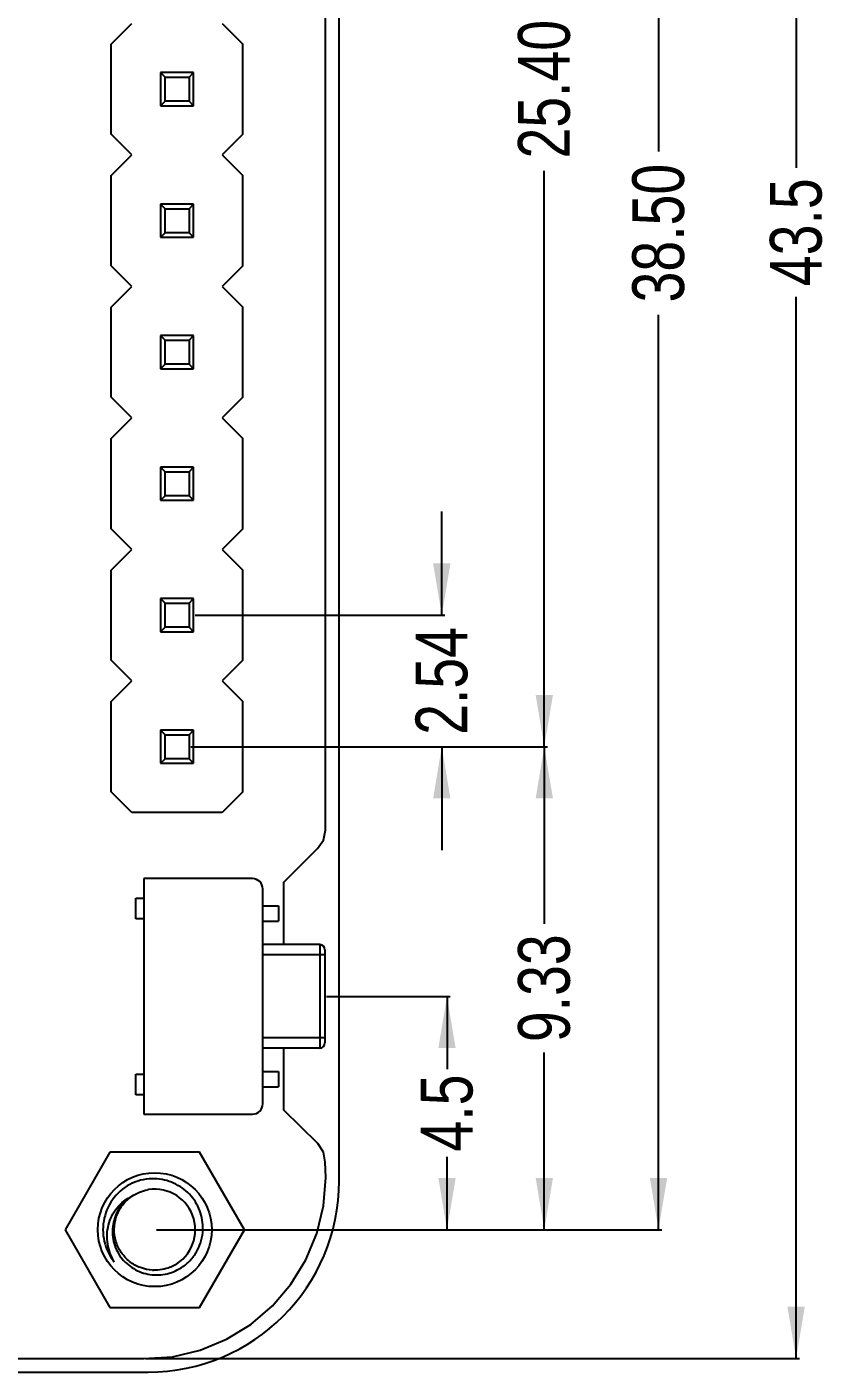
# Model space of a CAD drawing. Header units: millimetres. Extents: x 10 to 132, y -13 to 46.
# Drawn here: x 116.2 to 131.72, y -9.79 to 16.19 of the extents above; entities that cross this region are included whole.
import ezdxf

# ---------------------------------------------------------------- set-up
doc = ezdxf.new("R2010")
doc.units = ezdxf.units.MM
doc.header["$LTSCALE"] = 1.21
doc.header["$MEASUREMENT"] = 0
doc.header["$PDMODE"] = 3
doc.header["$PDSIZE"] = 0.3125
doc.layers.get('0').update_dxf_attribs({"linetype": 'CONTINUOUS'})
doc.layers.get('DEFPOINTS').update_dxf_attribs({"linetype": 'CONTINUOUS'})
doc.layers.add('Dim', color=3, linetype='CONTINUOUS', lineweight=25)
doc.styles.get("Standard").update_dxf_attribs({"font": 'txt', "width": 0.8})
doc.dimstyles.get("Standard").update_dxf_attribs({"dimtxt": 0.15625, "dimasz": 0.1875, "dimexe": 0.125, "dimexo": 0.0625, "dimgap": 0.09, "dimtad": 0, "dimtih": 1, "dimtoh": 1, "dimzin": 4, "dimdsep": 46, "dimtxsty": 'Standard', "dimblk": '_FILLED', "dimblk1": '_FILLED', "dimblk2": '_FILLED', "dimcen": 0.09, "dimazin": 1, "dimtp": 0.01, "dimtm": 0.01, "dimtfac": 1, "dimtofl": 0, "dimtmove": 0, "dimatfit": 3, "dimldrblk": '_FILLED', "dimfxl": 1, "dimtolj": 1, "dimtzin": 4, "dimarcsym": 0})

# ---------------------------------------------------------------- blocks, each defined once
blk = doc.blocks.new('_FILLED')
at = {"color": 0, "linetype": 'ByBlock'}
blk.add_solid([(0, 0), (-1, 0.167), (-1, -0.167)], dxfattribs=at)
blk = doc.blocks.new('*D27')
at = {"color": 0, "linetype": 'ByBlock', "lineweight": -2}
for p, q in [((118.705, 31.457), (128.465, 31.457)), ((128.403, 31.457), (128.403, 13.785)), ((128.403, -7.043), (128.403, 10.628)), ((118.705, -7.043), (128.465, -7.043))]:
    blk.add_line(p, q, dxfattribs=at)
at = {"layer": 'DEFPOINTS', "color": 0, "linetype": 'ByBlock'}
for p in [(118.673, 31.457), (118.673, -7.043)]:
    blk.add_point(p, dxfattribs=at)
at = {"color": 0, "linetype": 'ByBlock', "lineweight": -2}
for p, rotation in [((128.403, 31.457), 90), ((128.403, -7.043), 270)]:
    blk.add_blockref('_FILLED', p, dxfattribs=dict(at, rotation=rotation))
at = {"color": 0, "linetype": 'ByBlock', "lineweight": -2, "insert": (128.403, 12.207), "char_height": 1, "attachment_point": 5, "rotation": 90}
blk.add_mtext('\\A1;38.50', dxfattribs=at)
blk = doc.blocks.new('*D30')
at = {"color": 0, "linetype": 'ByBlock', "lineweight": -2}
for p, q in [((121.991, -2.536), (124.38, -2.536)), ((124.318, -2.536), (124.318, -3.945)), ((124.318, -7.043), (124.318, -5.635)), ((122.143, -7.043), (124.38, -7.043))]:
    blk.add_line(p, q, dxfattribs=at)
at = {"layer": 'DEFPOINTS', "color": 0, "linetype": 'ByBlock'}
for p in [(121.96, -2.536), (122.112, -7.043)]:
    blk.add_point(p, dxfattribs=at)
at = {"color": 0, "linetype": 'ByBlock', "lineweight": -2}
for p, rotation in [((124.318, -2.536), 90), ((124.318, -7.043), 270)]:
    blk.add_blockref('_FILLED', p, dxfattribs=dict(at, rotation=rotation))
at = {"color": 0, "linetype": 'ByBlock', "lineweight": -2, "insert": (124.318, -4.79), "char_height": 1, "attachment_point": 5, "rotation": 90}
blk.add_mtext('\\A1;4.5', dxfattribs=at)
blk = doc.blocks.new('*D29')
at = {"color": 0, "linetype": 'ByBlock', "lineweight": -2}
for p, q in [((119.367, 2.287), (126.26, 2.287)), ((126.197, 2.287), (126.197, -1.133)), ((126.197, -7.043), (126.197, -3.623)), ((121.596, -7.043), (126.26, -7.043))]:
    blk.add_line(p, q, dxfattribs=at)
at = {"layer": 'DEFPOINTS', "color": 0, "linetype": 'ByBlock'}
for p in [(119.335, 2.287), (121.565, -7.043)]:
    blk.add_point(p, dxfattribs=at)
at = {"color": 0, "linetype": 'ByBlock', "lineweight": -2}
for p, rotation in [((126.197, 2.287), 90), ((126.197, -7.043), 270)]:
    blk.add_blockref('_FILLED', p, dxfattribs=dict(at, rotation=rotation))
at = {"color": 0, "linetype": 'ByBlock', "lineweight": -2, "insert": (126.197, -2.378), "char_height": 1, "attachment_point": 5, "rotation": 90}
blk.add_mtext('\\A1;9.33', dxfattribs=at)
blk = doc.blocks.new('*D31')
at = {"color": 0, "linetype": 'ByBlock', "lineweight": -2}
for p, q in [((124.217, 4.827), (124.217, 6.827)), ((119.455, 4.827), (124.279, 4.827)), ((119.455, 2.287), (124.279, 2.287)), ((124.217, 2.287), (124.217, 0.287))]:
    blk.add_line(p, q, dxfattribs=at)
at = {"layer": 'DEFPOINTS', "color": 0, "linetype": 'ByBlock'}
for p in [(119.423, 4.827), (119.423, 2.287)]:
    blk.add_point(p, dxfattribs=at)
at = {"color": 0, "linetype": 'ByBlock', "lineweight": -2}
for p, rotation in [((124.217, 4.827), 270), ((124.217, 2.287), 90)]:
    blk.add_blockref('_FILLED', p, dxfattribs=dict(at, rotation=rotation))
at = {"color": 0, "linetype": 'ByBlock', "lineweight": -2, "insert": (124.217, 3.557), "char_height": 1, "attachment_point": 5, "rotation": 90}
blk.add_mtext('\\A1;2.54', dxfattribs=at)
blk = doc.blocks.new('*D32')
at = {"color": 0, "linetype": 'ByBlock', "lineweight": -2}
for p, q in [((119.455, 27.687), (126.26, 27.687)), ((126.197, 27.687), (126.197, 16.565)), ((126.197, 2.287), (126.197, 13.408)), ((119.894, 2.287), (126.26, 2.287))]:
    blk.add_line(p, q, dxfattribs=at)
at = {"layer": 'DEFPOINTS', "color": 0, "linetype": 'ByBlock'}
for p in [(119.423, 27.687), (119.862, 2.287)]:
    blk.add_point(p, dxfattribs=at)
at = {"color": 0, "linetype": 'ByBlock', "lineweight": -2}
for p, rotation in [((126.197, 27.687), 90), ((126.197, 2.287), 270)]:
    blk.add_blockref('_FILLED', p, dxfattribs=dict(at, rotation=rotation))
at = {"color": 0, "linetype": 'ByBlock', "lineweight": -2, "insert": (126.197, 14.987), "char_height": 1, "attachment_point": 5, "rotation": 90}
blk.add_mtext('\\A1;25.40', dxfattribs=at)
blk = doc.blocks.new('*D34')
at = {"color": 0, "linetype": 'ByBlock', "lineweight": -2}
for p, q in [((118.495, 33.979), (131.124, 33.979)), ((131.061, 33.979), (131.061, 13.469)), ((131.061, -9.532), (131.061, 10.979)), ((118.495, -9.532), (131.124, -9.532))]:
    blk.add_line(p, q, dxfattribs=at)
at = {"layer": 'DEFPOINTS', "color": 0, "linetype": 'ByBlock'}
for p in [(118.464, 33.979), (118.464, -9.532)]:
    blk.add_point(p, dxfattribs=at)
at = {"color": 0, "linetype": 'ByBlock', "lineweight": -2}
for p, rotation in [((131.061, 33.979), 90), ((131.061, -9.532), 270)]:
    blk.add_blockref('_FILLED', p, dxfattribs=dict(at, rotation=rotation))
at = {"color": 0, "linetype": 'ByBlock', "lineweight": -2, "insert": (131.061, 12.224), "char_height": 1, "attachment_point": 5, "rotation": 90}
blk.add_mtext('\\A1;43.5', dxfattribs=at)

msp = doc.modelspace()

# ---------------------------------------------------------------- linework, layer by layer
at = {"color": 7, "linetype": 'Continuous'}
for p, q in [((121.974, 0.676), (121.964, 30.468)), ((122.233, -6.103), (122.233, 30.517)), ((117.833, 15.857), (118.233, 16.257)), ((119.973, 16.257), (120.373, 15.857)), ((117.833, 14.117), (117.833, 15.857)), ((120.373, 14.117), (120.373, 15.857)), ((119.423, 15.307), (118.783, 15.307)), ((118.872, 15.219), (118.783, 15.307)), ((118.783, 15.307), (118.783, 14.667)), ((118.872, 15.219), (119.335, 15.219)), ((118.872, 14.755), (118.872, 15.219)), ((119.335, 15.219), (119.423, 15.307)), ((119.335, 15.219), (119.335, 14.755)), ((119.423, 14.667), (119.423, 15.307)), ((118.783, 14.667), (118.872, 14.755)), ((118.783, 14.667), (119.423, 14.667)), ((119.335, 14.755), (118.872, 14.755)), ((119.423, 14.667), (119.335, 14.755)), ((118.233, 13.717), (117.833, 14.117)), ((120.373, 14.117), (119.973, 13.717)), ((117.833, 13.317), (118.233, 13.717)), ((119.973, 13.717), (120.373, 13.317)), ((117.833, 11.577), (117.833, 13.317)), ((120.373, 11.577), (120.373, 13.317)), ((119.423, 12.767), (118.783, 12.767)), ((118.872, 12.679), (118.783, 12.767)), ((118.783, 12.767), (118.783, 12.127)), ((119.335, 12.679), (119.423, 12.767)), ((119.423, 12.127), (119.423, 12.767)), ((118.872, 12.679), (119.335, 12.679)), ((118.872, 12.215), (118.872, 12.679)), ((119.335, 12.679), (119.335, 12.215)), ((118.783, 12.127), (118.872, 12.215)), ((119.335, 12.215), (118.872, 12.215)), ((119.423, 12.127), (119.335, 12.215)), ((118.783, 12.127), (119.423, 12.127)), ((118.233, 11.177), (117.833, 11.577)), ((120.373, 11.577), (119.973, 11.177)), ((117.833, 10.777), (118.233, 11.177)), ((119.973, 11.177), (120.373, 10.777)), ((117.833, 9.037), (117.833, 10.777)), ((120.373, 9.037), (120.373, 10.777)), ((119.423, 10.227), (118.783, 10.227)), ((118.872, 10.139), (118.783, 10.227)), ((118.783, 10.227), (118.783, 9.587)), ((118.872, 10.139), (119.335, 10.139)), ((118.872, 9.675), (118.872, 10.139)), ((119.335, 10.139), (119.423, 10.227)), ((119.335, 10.139), (119.335, 9.675)), ((119.423, 9.587), (119.423, 10.227)), ((118.783, 9.587), (118.872, 9.675)), ((119.335, 9.675), (118.872, 9.675)), ((119.423, 9.587), (119.335, 9.675)), ((118.783, 9.587), (119.423, 9.587)), ((118.233, 8.637), (117.833, 9.037)), ((120.373, 9.037), (119.973, 8.637)), ((117.833, 8.237), (118.233, 8.637)), ((119.973, 8.637), (120.373, 8.237)), ((117.833, 6.497), (117.833, 8.237)), ((120.373, 6.497), (120.373, 8.237)), ((119.423, 7.687), (118.783, 7.687)), ((118.872, 7.599), (118.783, 7.687)), ((118.783, 7.687), (118.783, 7.047)), ((118.872, 7.599), (119.335, 7.599)), ((118.872, 7.135), (118.872, 7.599)), ((119.335, 7.599), (119.423, 7.687)), ((119.335, 7.599), (119.335, 7.135)), ((119.423, 7.047), (119.423, 7.687)), ((118.783, 7.047), (118.872, 7.135)), ((118.783, 7.047), (119.423, 7.047)), ((119.335, 7.135), (118.872, 7.135)), ((119.423, 7.047), (119.335, 7.135)), ((118.233, 6.097), (117.833, 6.497)), ((120.373, 6.497), (119.973, 6.097)), ((117.833, 5.697), (118.233, 6.097)), ((119.973, 6.097), (120.373, 5.697)), ((117.833, 3.957), (117.833, 5.697)), ((120.373, 3.957), (120.373, 5.697)), ((119.423, 5.147), (118.783, 5.147)), ((118.872, 5.059), (118.783, 5.147)), ((118.783, 5.147), (118.783, 4.507)), ((118.872, 5.059), (119.335, 5.059)), ((118.872, 4.595), (118.872, 5.059)), ((119.335, 5.059), (119.423, 5.147)), ((119.335, 5.059), (119.335, 4.595)), ((119.423, 4.507), (119.423, 5.147)), ((118.783, 4.507), (118.872, 4.595)), ((118.783, 4.507), (119.423, 4.507)), ((119.335, 4.595), (118.872, 4.595)), ((119.423, 4.507), (119.335, 4.595)), ((118.233, 3.557), (117.833, 3.957)), ((120.373, 3.957), (119.973, 3.557)), ((117.833, 3.157), (118.233, 3.557)), ((119.973, 3.557), (120.373, 3.157)), ((117.833, 1.417), (117.833, 3.157)), ((120.373, 1.417), (120.373, 3.157)), ((119.423, 2.607), (118.783, 2.607)), ((118.872, 2.519), (118.783, 2.607)), ((118.783, 2.607), (118.783, 1.967)), ((119.335, 2.519), (119.423, 2.607)), ((119.423, 1.967), (119.423, 2.607)), ((118.872, 2.519), (119.335, 2.519)), ((118.872, 2.055), (118.872, 2.519)), ((119.335, 2.519), (119.335, 2.055)), ((118.783, 1.967), (118.872, 2.055)), ((118.783, 1.967), (119.423, 1.967)), ((119.335, 2.055), (118.872, 2.055)), ((119.423, 1.967), (119.335, 2.055)), ((118.233, 1.017), (117.833, 1.417)), ((120.373, 1.417), (119.973, 1.017)), ((119.973, 1.017), (118.233, 1.017)), ((121.935, 0.48), (121.974, 0.676)), ((121.164, -0.332), (121.817, 0.322)), ((121.817, 0.322), (121.935, 0.48)), ((120.56, -0.261), (118.46, -0.261)), ((118.46, -0.261), (118.46, -4.811)), ((120.76, -4.611), (120.76, -0.461)), ((121.164, -1.536), (121.164, -0.332)), ((118.31, -0.636), (118.46, -0.636)), ((118.31, -1.036), (118.31, -0.636)), ((118.46, -1.036), (118.31, -1.036)), ((120.76, -0.786), (121.06, -0.786)), ((121.06, -0.786), (121.06, -1.086)), ((120.76, -1.086), (121.06, -1.086)), ((121.86, -1.536), (120.76, -1.536)), ((121.86, -1.536), (121.86, -3.536)), ((121.96, -1.736), (120.76, -1.736)), ((121.96, -1.636), (121.96, -3.436)), ((121.96, -3.336), (120.76, -3.336)), ((121.86, -3.536), (120.76, -3.536)), ((121.164, -4.732), (121.164, -3.536)), ((118.31, -4.036), (118.46, -4.036)), ((118.31, -4.436), (118.31, -4.036)), ((120.76, -3.986), (121.06, -3.986)), ((121.06, -3.986), (121.06, -4.286)), ((120.76, -4.286), (121.06, -4.286)), ((118.46, -4.436), (118.31, -4.436)), ((118.46, -4.811), (120.56, -4.811)), ((121.824, -5.378), (121.164, -4.732)), ((121.935, -5.544), (121.824, -5.378)), ((117.807, -5.543), (116.941, -7.043)), ((119.539, -5.543), (117.807, -5.543)), ((120.406, -7.043), (119.539, -5.543)), ((121.964, -5.739), (121.935, -5.544)), ((121.975, -6.032), (121.964, -5.739)), ((121.931, -6.581), (121.975, -6.032)), ((121.803, -7.117), (121.931, -6.581)), ((116.941, -7.043), (117.807, -8.543)), ((119.539, -8.543), (120.406, -7.043)), ((121.592, -7.625), (121.803, -7.117)), ((121.304, -8.095), (121.592, -7.625)), ((120.946, -8.514), (121.304, -8.095)), ((117.807, -8.543), (119.539, -8.543)), ((120.527, -8.872), (120.946, -8.514)), ((120.058, -9.16), (120.527, -8.872)), ((119.549, -9.371), (120.058, -9.16)), ((112.143, -9.535), (118.464, -9.532)), ((118.464, -9.532), (119.013, -9.499)), ((119.013, -9.499), (119.549, -9.371)), ((112.143, -9.793), (118.543, -9.793))]:
    msp.add_line(p, q, dxfattribs=at)
msp.add_circle((118.673, -7.043), 1.1, dxfattribs=at)
for centre, radius, start, end in [((120.56, -0.461), 0.2, 0, 90), ((121.86, -1.636), 0.1, 0, 90), ((121.86, -3.436), 0.1, 270, 0), ((120.56, -4.611), 0.2, 270, 0), ((118.673, -7.043), 1, 115.7143, 218.5714), ((118.543, -6.103), 3.69, 270, 360), ((118.673, -7.041), 0.782, 98.8359, 100.2694), ((118.673, -7.043), 0.783, 292.3665, 98.8389), ((118.673, -7.046), 0.781, 266.7552, 268.1892)]:
    msp.add_arc(centre, radius, start, end, dxfattribs=at)
for points, knots in [([(118.673, -6.059), (118.599, -6.057), (118.45, -6.068), (118.307, -6.113), (118.24, -6.142)], [0, 0, 0, 0, 0.499989, 1, 1, 1, 1]), ([(119.602, -7.043), (119.605, -6.981), (119.597, -6.855), (119.547, -6.673), (119.463, -6.504), (119.347, -6.355), (119.204, -6.231), (119.04, -6.138), (118.861, -6.078), (118.736, -6.061), (118.673, -6.059)], [0, 0, 0, 0, 0.124992, 0.249982, 0.374979, 0.499974, 0.624977, 0.749984, 0.874986, 1, 1, 1, 1]), ([(117.892, -7.667), (117.86, -7.614), (117.806, -7.502), (117.759, -7.322), (117.747, -7.136), (117.774, -6.952), (117.838, -6.777), (117.937, -6.62), (118.069, -6.488), (118.175, -6.423), (118.23, -6.397)], [0, 0, 0, 0, 0.125281, 0.250495, 0.375643, 0.500713, 0.625695, 0.750582, 0.875348, 1, 1, 1, 1]), ([(118.23, -6.397), (118.183, -6.427), (118.094, -6.496), (117.986, -6.625), (117.908, -6.775), (117.862, -6.937), (117.85, -7.105), (117.872, -7.272), (117.928, -7.431), (118.014, -7.576), (118.128, -7.7), (118.263, -7.8), (118.416, -7.872), (118.579, -7.913), (118.747, -7.922), (118.914, -7.898), (119.073, -7.844), (119.171, -7.788), (119.217, -7.756)], [0, 0, 0, 0, 0.062483, 0.124965, 0.187453, 0.249942, 0.312434, 0.374929, 0.437427, 0.499926, 0.562428, 0.624933, 0.687439, 0.749947, 0.812458, 0.87497, 0.937484, 1, 1, 1, 1]), ([(118.629, -7.826), (118.55, -7.821), (118.391, -7.787), (118.18, -7.668), (118.015, -7.49), (117.911, -7.271), (117.878, -7.031), (117.918, -6.792), (118.029, -6.576), (118.143, -6.461), (118.207, -6.414)], [0, 0, 0, 0, 0.125, 0.25, 0.375, 0.5, 0.625, 0.75, 0.875, 1, 1, 1, 1]), ([(118.23, -6.397), (118.276, -6.366), (118.373, -6.313), (118.48, -6.282), (118.534, -6.272)], [0, 0, 0, 0, 0.499978, 1, 1, 1, 1]), ([(119.217, -7.756), (119.274, -7.716), (119.379, -7.622), (119.5, -7.449), (119.578, -7.253), (119.599, -7.113), (119.602, -7.043)], [0, 0, 0, 0, 0.249982, 0.499979, 0.749972, 1, 1, 1, 1]), ([(118.972, -7.768), (118.921, -7.789), (118.814, -7.82), (118.704, -7.828), (118.649, -7.826)], [0, 0, 0, 0, 0.5, 1, 1, 1, 1])]:
    msp.add_open_spline(points, degree=3, knots=knots, dxfattribs=at)

# ---------------------------------------------------------------- dimensions: what is measured, and where the dimension line sits
at = {"layer": 'Dim'}
for base, p1, p2, override, picture, middle in [((131.061, 33.979), (118.464, -9.532), (118.464, 33.979), {"dimscale": 0.5, "dimtxt": 2, "dimasz": 2, "dimtih": 0, "dimtoh": 0, "dimdec": 1, "dimzin": 0, "dimcen": 0.198, "dimadec": 0, "dimazin": 0, "dimtp": 0, "dimtm": 0, "dimtdec": 4, "dimtzin": 0}, '*D34', (131.061, 12.224)), ((128.403, -7.043), (118.673, 31.457), (118.673, -7.043), {"dimscale": 0.5, "dimtxt": 2, "dimasz": 2, "dimtih": 0, "dimtoh": 0, "dimzin": 0, "dimcen": 0.198, "dimadec": 0, "dimazin": 0, "dimtp": 0, "dimtm": 0, "dimtdec": 4, "dimtzin": 0}, '*D27', (128.403, 12.207)), ((126.197, 27.687), (119.862, 2.287), (119.423, 27.687), {"dimscale": 0.5, "dimtxt": 2, "dimasz": 2, "dimtih": 0, "dimtoh": 0, "dimzin": 0, "dimcen": 0.198, "dimadec": 0, "dimazin": 0, "dimtp": 0, "dimtm": 0, "dimtdec": 4, "dimtzin": 0}, '*D32', (126.197, 14.987)), ((124.217, 4.827), (119.423, 2.287), (119.423, 4.827), {"dimscale": 0.5, "dimtxt": 2, "dimasz": 2, "dimtih": 0, "dimtoh": 0, "dimzin": 0, "dimcen": 0.198, "dimadec": 0, "dimazin": 0, "dimtp": 0, "dimtm": 0, "dimtdec": 4, "dimtzin": 0}, '*D31', (124.217, 3.557)), ((126.197, 2.287), (121.565, -7.043), (119.335, 2.287), {"dimscale": 0.5, "dimtxt": 2, "dimasz": 2, "dimtih": 0, "dimtoh": 0, "dimzin": 0, "dimcen": 0.198, "dimadec": 0, "dimazin": 0, "dimtp": 0, "dimtm": 0, "dimtdec": 4, "dimtzin": 0}, '*D29', (126.197, -2.378)), ((124.318, -7.043), (121.96, -2.536), (122.112, -7.043), {"dimscale": 0.5, "dimtxt": 2, "dimasz": 2, "dimtih": 0, "dimtoh": 0, "dimdec": 1, "dimzin": 0, "dimcen": 0.198, "dimadec": 0, "dimazin": 0, "dimtp": 0, "dimtm": 0, "dimtdec": 4, "dimtzin": 0}, '*D30', (124.318, -4.79))]:
    dim = msp.add_linear_dim(base=base, p1=p1, p2=p2, angle=90, dimstyle='Standard', override=override, dxfattribs=at)
    dim.commit()
    dim.dimension.update_dxf_attribs({"geometry": picture, "text_midpoint": middle})

doc.saveas('drawing.dxf')
